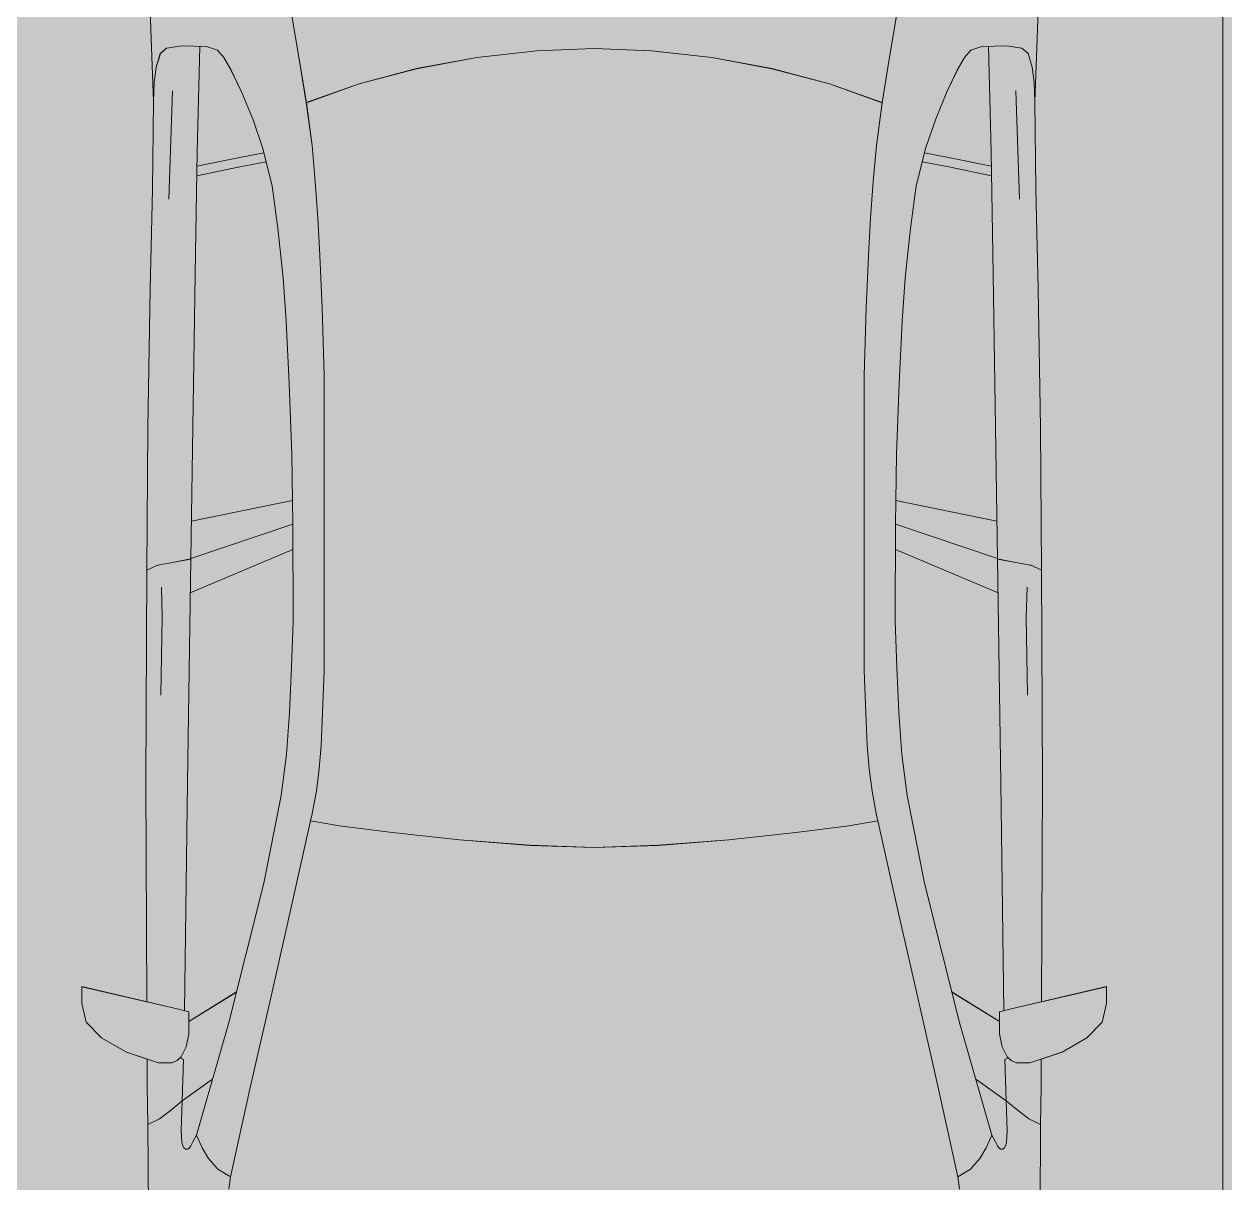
# Model space of a CAD drawing. Header units: millimetres. Extents: x -284281 to 1648660, y -821378 to -151356.
# Drawn here: x 233087 to 235542, y -269226 to -266857 of the extents above; entities that cross this region are included whole.
import ezdxf

# ---------------------------------------------------------------- set-up
doc = ezdxf.new("R2010")
doc.units = ezdxf.units.MM
doc.header["$MEASUREMENT"] = 0
doc.layers.add('Cars', color=7, linetype='Continuous')
doc.layers.add('Extérieur - Environnement', color=7, linetype='Continuous')

# ---------------------------------------------------------------- blocks, each defined once
blk = doc.blocks.new('Car 0025')
at = {"layer": 'Cars', "color": 7, "linetype": 'Continuous', "lineweight": 13}
for p, q in [((-652, 3786.7), (-615.8, 3571.1)), ((627.8, 3786.7), (591.6, 3571.1)), ((-920.3, 3683.6), (-913, 3480.7)), ((-913, 3480.7), (-920.3, 3683.6)), ((888.9, 3480.7), (896.1, 3683.6)), ((888.9, 3480.7), (896.1, 3683.6)), ((-886.4, 3589.1), (-899.1, 3578.6)), ((-855.4, 3593.9), (-886.4, 3589.1)), ((-804.8, 3592.7), (-855.4, 3593.9)), ((-824, 3377.8), (-818.1, 3593)), ((-782.3, 3585.5), (-804.8, 3592.7)), ((-769.3, 3570.3), (-782.3, 3585.5)), ((-12.1, 3588.7), (-129.6, 3584)), ((-12.1, 3588.7), (105.4, 3584)), ((745.1, 3570.3), (758.1, 3585.5)), ((758.1, 3585.5), (780.6, 3592.7)), ((780.6, 3592.7), (831.2, 3593.9)), ((799.8, 3377.8), (793.9, 3593)), ((831.2, 3593.9), (862.2, 3589.1)), ((862.2, 3589.1), (874.9, 3578.6)), ((-899.1, 3578.6), (-907.5, 3550.6)), ((-754.4, 3544.1), (-769.3, 3570.3)), ((-615.8, 3571.1), (-600.6, 3478)), ((-252.3, 3570.1), (-375.1, 3547.5)), ((-129.6, 3584), (-252.3, 3570.1)), ((105.4, 3584), (228.1, 3570.1)), ((228.1, 3570.1), (350.9, 3547.5)), ((591.6, 3571.1), (576.4, 3478)), ((730.2, 3544.1), (745.1, 3570.3)), ((874.9, 3578.6), (883.3, 3550.6)), ((-907.5, 3550.6), (-911.8, 3519.1)), ((-733, 3500.1), (-754.4, 3544.1)), ((-375.1, 3547.5), (-492.9, 3516.7)), ((350.9, 3547.5), (468.7, 3516.7)), ((708.8, 3500.1), (730.2, 3544.1)), ((883.3, 3550.6), (887.6, 3519.1)), ((-911.8, 3519.1), (-913, 3480.7)), ((-492.9, 3516.7), (-600.6, 3478)), ((468.7, 3516.7), (576.4, 3478)), ((887.6, 3519.1), (888.9, 3480.7)), ((-874.4, 3501.9), (-881.8, 3281.1)), ((-709.6, 3442.8), (-733, 3500.1)), ((685.4, 3442.8), (708.8, 3500.1)), ((850.2, 3501.9), (857.6, 3281.1)), ((-913, 3480.7), (-915.3, 3300.4)), ((-915.3, 3300.4), (-913, 3480.7)), ((-600.6, 3478), (-588.9, 3390.6)), ((576.4, 3478), (564.8, 3390.6)), ((891.1, 3300.4), (888.9, 3480.7)), ((891.1, 3300.4), (888.9, 3480.7)), ((-690.2, 3386.2), (-709.6, 3442.8)), ((666.1, 3386.2), (685.4, 3442.8)), ((-588.9, 3390.6), (-582.3, 3317.1)), ((564.8, 3390.6), (558.1, 3317.1)), ((-826.9, 3170.4), (-824, 3377.8)), ((-824.4, 3348), (-740, 3365.2)), ((-740, 3365.2), (-687.5, 3375.4)), ((-670.4, 3308.1), (-690.2, 3386.2)), ((646.2, 3308.1), (666.1, 3386.2)), ((715.8, 3365.2), (663.3, 3375.4)), ((800.2, 3348), (715.8, 3365.2)), ((802.7, 3170.4), (799.8, 3377.8)), ((-824.7, 3328.7), (-740.3, 3346)), ((-740.3, 3346), (-682.9, 3357.1)), ((716.1, 3346), (658.7, 3357.1)), ((800.5, 3328.7), (716.1, 3346)), ((-582.3, 3317.1), (-577.3, 3242.7)), ((558.1, 3317.1), (553.1, 3242.7)), ((-915.3, 3300.4), (-919.6, 3097.2)), ((-915.3, 3300.4), (-919.6, 3097.2)), ((-659, 3220.7), (-670.4, 3308.1)), ((634.8, 3220.7), (646.2, 3308.1)), ((895.4, 3097.2), (891.1, 3300.4)), ((891.1, 3300.4), (895.4, 3097.2)), ((-577.3, 3242.7), (-572.9, 3165.9)), ((553.1, 3242.7), (548.7, 3165.9)), ((-653.2, 3171.1), (-659, 3220.7)), ((629, 3171.1), (634.8, 3220.7)), ((-831.9, 2859.6), (-826.9, 3170.4)), ((-648.1, 3119.2), (-653.2, 3171.1)), ((623.9, 3119.2), (629, 3171.1)), ((807.7, 2859.6), (802.7, 3170.4)), ((-572.9, 3165.9), (-568.1, 3057.7)), ((548.7, 3165.9), (543.9, 3057.7)), ((-641.8, 3031.2), (-648.1, 3119.2)), ((617.6, 3031.2), (623.9, 3119.2)), ((-919.6, 3097.2), (-924.4, 2813.9)), ((-919.6, 3097.2), (-924.4, 2813.9)), ((900.2, 2813.9), (895.4, 3097.2)), ((895.4, 3097.2), (900.2, 2813.9)), ((-568.1, 3057.8), (-564.2, 2920.2)), ((543.9, 3057.8), (540, 2920.2)), ((-635.4, 2903.1), (-641.8, 3031.2)), ((611.2, 2903.1), (617.6, 3031.2)), ((-630.4, 2759.9), (-635.4, 2903.1)), ((-564.2, 2920.2), (-564.1, 2317.3)), ((540, 2920.2), (539.9, 2317.3)), ((606.2, 2759.9), (611.2, 2903.1)), ((-836.8, 2545.3), (-831.9, 2859.6)), ((812.6, 2545.3), (807.7, 2859.6)), ((-924.4, 2813.9), (-926.9, 2522.7)), ((-924.4, 2813.9), (-926.9, 2522.7)), ((902.7, 2522.7), (900.2, 2813.9)), ((900.2, 2813.9), (902.7, 2522.7)), ((-628, 2616.3), (-630.4, 2759.9)), ((603.8, 2616.3), (606.2, 2759.9)), ((-835.6, 2622.4), (-628.8, 2664.8)), ((811.4, 2622.4), (604.6, 2664.8)), ((-628, 2616.3), (-836.8, 2546.4)), ((-627.5, 2418.3), (-628, 2616.3)), ((603.3, 2418.3), (603.8, 2616.3)), ((603.8, 2616.3), (812.6, 2546.4)), ((-837.8, 2476.4), (-627.9, 2564.8)), ((813.6, 2476.4), (603.7, 2564.8)), ((-926.9, 2522.7), (-905.2, 2532.4)), ((-905.2, 2532.4), (-903.2, 2533)), ((-903.2, 2533), (-900, 2533.7)), ((-900, 2533.7), (-874.1, 2538.4)), ((-874.1, 2538.4), (-836.8, 2545.3)), ((-836.8, 2545.3), (-843.3, 2088.2)), ((812.6, 2545.3), (819.1, 2088.2)), ((849.9, 2538.4), (812.6, 2545.3)), ((875.8, 2533.7), (849.9, 2538.4)), ((879.1, 2533), (875.8, 2533.7)), ((881, 2532.4), (879.1, 2533)), ((902.7, 2522.7), (881, 2532.4)), ((-926.9, 2522.7), (-928.9, 2089.8)), ((-928.9, 2089.8), (-926.9, 2522.7)), ((904.7, 2089.8), (902.7, 2522.7)), ((904.7, 2089.8), (902.7, 2522.7)), ((-897, 2487.7), (-895.5, 2426.5)), ((872.8, 2487.7), (871.3, 2426.5)), ((-895.5, 2426.5), (-898.1, 2267.2)), ((-630.6, 2324.2), (-627.5, 2418.3)), ((606.4, 2324.2), (603.3, 2418.3)), ((871.3, 2426.5), (873.9, 2267.2)), ((-634.8, 2231.6), (-630.6, 2324.2)), ((-564.1, 2317.3), (-567.9, 2213)), ((539.9, 2317.3), (543.8, 2213)), ((610.6, 2231.6), (606.4, 2324.2)), ((-640.9, 2145.4), (-634.8, 2231.6)), ((-567.9, 2213), (-570.5, 2163.8)), ((543.8, 2213), (546.3, 2163.8)), ((616.7, 2145.4), (610.6, 2231.6)), ((-570.5, 2163.8), (-574.3, 2116.7)), ((546.3, 2163.8), (550.1, 2116.7)), ((-652.1, 2062.2), (-640.9, 2145.4)), ((627.9, 2062.2), (616.7, 2145.4)), ((-574.3, 2116.7), (-580.1, 2070.5)), ((550.1, 2116.7), (555.9, 2070.5)), ((-928.9, 2089.8), (-926.4, 1640.4)), ((-926.4, 1640.4), (-928.9, 2089.8)), ((-843.3, 2088.2), (-849.7, 1622.1)), ((819.1, 2088.2), (825.5, 1622.1)), ((902.2, 1640.4), (904.7, 2089.8)), ((902.2, 1640.4), (904.7, 2089.8)), ((-580.1, 2070.5), (-588.5, 2025.1)), ((555.9, 2070.5), (564.3, 2025.1)), ((-687.5, 1882.8), (-652.1, 2062.2)), ((663.3, 1882.8), (627.9, 2062.2)), ((-591.8, 2010.3), (-588.8, 2024.6)), ((-588.8, 2024.6), (-588.4, 2025.3)), ((564.6, 2024.6), (564.2, 2025.3)), ((567.6, 2010.3), (564.6, 2024.6)), ((-591.8, 2010.3), (-632, 1830.3)), ((-591.8, 2010.3), (-532.9, 2000.2)), ((-532.9, 2000.2), (-424.2, 1986.1)), ((508.7, 2000.2), (400, 1986.1)), ((567.6, 2010.3), (508.7, 2000.2)), ((567.6, 2010.3), (607.8, 1830.3)), ((-424.2, 1986.1), (-287.2, 1971.5)), ((-287.2, 1971.5), (-142.7, 1960.1)), ((263, 1971.5), (118.5, 1960.1)), ((400, 1986.1), (263, 1971.5)), ((-142.7, 1960.1), (-12.1, 1955.6)), ((118.5, 1960.1), (-12.1, 1955.6)), ((-759.7, 1595.1), (-687.5, 1882.8)), ((735.5, 1595.1), (663.3, 1882.8)), ((-632, 1830.3), (-674.2, 1645.7)), ((607.8, 1830.3), (650, 1645.7)), ((-926.4, 1640.4), (-1059.8, 1671.2)), ((-1059.8, 1671.2), (-1059.8, 1636.9)), ((-1059.8, 1671.2), (-887.7, 1631.5)), ((-1059.8, 1671.2), (-1059.8, 1636.9)), ((1035.6, 1671.2), (863.5, 1631.5)), ((1035.6, 1671.2), (902.2, 1640.4)), ((1035.6, 1636.9), (1035.6, 1671.2)), ((1035.6, 1671.2), (1035.6, 1636.9)), ((-743.3, 1660.3), (-840.5, 1599.8)), ((-674.2, 1645.7), (-715.3, 1465.4)), ((650, 1645.7), (691.1, 1465.4)), ((719.1, 1660.3), (816.3, 1599.8)), ((-1059.8, 1636.9), (-1050.9, 1598.8)), ((-1050.9, 1598.8), (-1059.8, 1636.9)), ((-887.7, 1631.5), (-864.6, 1626)), ((-864.6, 1626), (-840.5, 1619.8)), ((840.4, 1626), (816.3, 1619.8)), ((863.5, 1631.5), (840.4, 1626)), ((1026.7, 1598.8), (1035.6, 1636.9)), ((1026.7, 1598.8), (1035.6, 1636.9)), ((-1050.9, 1598.8), (-1019.1, 1566.8)), ((-1019.1, 1566.8), (-1050.9, 1598.8)), ((-840.5, 1619.8), (-840.5, 1574.6)), ((816.3, 1619.8), (816.3, 1574.6)), ((994.9, 1566.8), (1026.7, 1598.8)), ((994.9, 1566.8), (1026.7, 1598.8)), ((-840.5, 1574.6), (-846.5, 1548.1)), ((-759.7, 1595.1), (-825.1, 1368)), ((735.5, 1595.1), (800.9, 1368)), ((816.3, 1574.6), (822.3, 1548.1)), ((-1019.1, 1566.8), (-968.5, 1537.3)), ((-968.5, 1537.3), (-1019.1, 1566.8)), ((-846.5, 1548.1), (-856.3, 1528)), ((822.3, 1548.1), (832.1, 1528)), ((944.3, 1537.3), (994.9, 1566.8)), ((944.3, 1537.3), (994.9, 1566.8)), ((-968.5, 1537.3), (-926, 1523.1)), ((-902.5, 1515.3), (-968.5, 1537.3)), ((-926, 1523.1), (-925.7, 1467.7)), ((-925.7, 1467.7), (-926, 1523.1)), ((-856.3, 1528), (-864.4, 1520.4)), ((-851.4, 1522.3), (-858.6, 1525.8)), ((-851.4, 1522.3), (-854.4, 1437.8)), ((827.2, 1522.3), (834.4, 1525.8)), ((827.2, 1522.3), (830.2, 1437.8)), ((832.1, 1528), (840.2, 1520.4)), ((878.3, 1515.3), (944.3, 1537.3)), ((901.5, 1467.7), (901.8, 1523.1)), ((901.5, 1467.7), (901.8, 1523.1)), ((901.8, 1523.1), (944.3, 1537.3)), ((-874.6, 1515.3), (-902.5, 1515.3)), ((-864.4, 1520.4), (-874.6, 1515.3)), ((840.2, 1520.4), (850.4, 1515.3)), ((850.4, 1515.3), (878.3, 1515.3)), ((-792.3, 1482), (-854.4, 1437.8)), ((768.1, 1482), (830.2, 1437.8)), ((-925.7, 1467.7), (-924.7, 1389.7)), ((-925.7, 1467.7), (-924.7, 1389.7)), ((-715.3, 1465.4), (-755.5, 1282.4)), ((691.1, 1465.4), (731.3, 1282.4)), ((900.5, 1389.7), (901.5, 1467.7)), ((901.5, 1467.7), (900.5, 1389.7)), ((-854.4, 1437.8), (-879.3, 1417.7)), ((-854.4, 1437.8), (-856.2, 1376.4)), ((830.2, 1437.8), (855.1, 1417.7)), ((830.2, 1437.8), (832, 1376.4)), ((-900.9, 1401.3), (-924.7, 1389.7)), ((-879.3, 1417.7), (-900.9, 1401.3)), ((855.1, 1417.7), (876.7, 1401.3)), ((876.7, 1401.3), (900.5, 1389.7)), ((-924.7, 1389.7), (-920.5, 734.5)), ((-924.7, 1389.7), (-920.5, 734.5)), ((-856.2, 1376.4), (-855, 1353.4)), ((832, 1376.4), (830.8, 1353.4)), ((896.3, 734.5), (900.5, 1389.7)), ((900.5, 1389.7), (896.3, 734.5)), ((-855, 1353.4), (-853.9, 1347.6)), ((-836.8, 1345.8), (-832.5, 1354)), ((-832.4, 1354), (-825.1, 1368)), ((-825.1, 1368), (-813.7, 1341.5)), ((800.9, 1368), (789.5, 1341.5)), ((808.2, 1354), (800.9, 1368)), ((812.6, 1345.8), (808.3, 1354)), ((830.8, 1353.4), (829.7, 1347.6)), ((-853.9, 1347.6), (-851, 1342)), ((-847.5, 1338.9), (-851, 1342)), ((-843.8, 1338.8), (-847.5, 1338.9)), ((-839.9, 1341.4), (-843.8, 1338.8)), ((-839.9, 1341.4), (-836.8, 1345.8)), ((-813.7, 1341.5), (-800.3, 1320)), ((789.5, 1341.5), (776.1, 1320)), ((815.7, 1341.4), (812.6, 1345.8)), ((815.7, 1341.4), (819.6, 1338.8)), ((819.6, 1338.8), (823.3, 1338.9)), ((823.3, 1338.9), (826.8, 1342)), ((829.7, 1347.6), (826.8, 1342)), ((-800.3, 1320), (-791.1, 1308.8)), ((-791.1, 1308.8), (-781.4, 1298.4)), ((766.9, 1308.8), (757.2, 1298.4)), ((776.1, 1320), (766.9, 1308.8)), ((-781.4, 1298.4), (-755.5, 1282.4)), ((-755.5, 1282.4), (-758.8, 1257.5)), ((-755.5, 1282.4), (-755.5, 1282.4)), ((757.2, 1298.4), (731.3, 1282.4)), ((731.3, 1282.4), (734.6, 1257.5)), ((731.3, 1282.4), (731.3, 1282.4))]:
    blk.add_line(p, q, dxfattribs=at)

msp = doc.modelspace()

# ---------------------------------------------------------------- hatches: boundary and pattern name
at = {"linetype": 'Continuous', "lineweight": 0, "true_color": 0x6f6f6f}
h = msp.add_hatch(color=8, dxfattribs=at)
h.paths.add_polyline_path([(141848.4421, -295062.57111), (269220.82107, -293826.86817), (269220.82107, -270902.73426), (268763.04853, -270902.73426), (254213.59981, -271040.57524), (254213.59981, -163437.63526), (153156.19977, -163437.63526), (153156.19977, -271040.57524), (153182.9625, -271040.57014), (153183.14559, -272000.51417, -0.4094273642), (149183.68145, -275935.04226), (141848.4421, -275935.04226)])
h.paths.add_polyline_path([(158435.58359, -260639.95299), (155145.58359, -260639.95299), (155145.58359, -248364.9528), (155145.58359, -243089.97435), (155145.58359, -242189.97435), (158435.58359, -242189.97435)], flags=0)
h.paths.add_polyline_path([(161503.43335, -171995.57011), (161503.43335, -193810.57122), (161503.43335, -230015.57011), (161503.43335, -260810.57129), (196775.04197, -260810.57129), (196775.04197, -222495.57011), (186955.54197, -222495.57011), (186955.54197, -218295.57011), (196754.55038, -218295.57011), (196754.55038, -208495.57004), (196754.55038, -204495.57011), (193355.54197, -204495.57011), (193355.54197, -195161.53481), (195576.03357, -195161.53481), (195576.03357, -189810.57129), (217850.06795, -189810.57129), (217850.06795, -262266.88531), (245610.04479, -262266.88531), (245610.04479, -253395.57129), (245626.03357, -253395.57129), (246426.03357, -253395.57129), (247826.03357, -253395.57129), (247826.03357, -248005.57129), (247826.03357, -246605.57129), (245626.03357, -246605.57129), (245610.04479, -246605.57129), (245610.04479, -171995.57011), (212806.27958, -171995.57011)], flags=0)
h.paths.add_polyline_path([(162737.04244, -269433.91257, -0.0903186603), (162858.77258, -268727.62319, -0.2014487277), (163912.63869, -267592.73981, -0.1042114453), (164718.00561, -267415.05524), (165317.97869, -267409.37112, -0.1040446075), (166125.35422, -267571.24421, -0.2382554567), (167284.25653, -268953.31764, -0.0551886218), (167336.83602, -269390.33428), (167338.93075, -269611.43843), (167351.04633, -270890.26697), (167092.5827, -271892.76052, -0.2679491924), (165370.08316, -272909.1243), (164770.11009, -272914.80843, -0.1937174639), (163379.25202, -272370.18517, -0.0705687558), (163028.66346, -271931.26196, -0.1316524976), (162751.25276, -270933.84526)], flags=0)
h.paths.add_polyline_path([(175327.75206, -275599.00212, -0.4157910988), (173316.98603, -273599.0311), (173316.98603, -273452.05237), (173330.48786, -267377.82411, -0.3805567013), (175316.98603, -265609.82626), (175394.71409, -265609.82626), (175394.71409, -270609.82626), (190394.71409, -270609.82626), (190394.71409, -265609.82626), (195356.19118, -265609.82626, -0.4142135624), (196856.19118, -267109.82626), (196856.19118, -273660.69924, -0.3455016121), (195137.28541, -275433.43196)], flags=0)
h.paths.add_polyline_path([(205510.09252, -271504.08297, -0.1344739343), (205230.94767, -270484.93746), (205230.94767, -268984.93746, -0.4142135624), (207230.94767, -266984.93746), (207830.94767, -266984.93746, -0.4142135624), (209830.94767, -268984.93746), (209830.94767, -270484.93746, -0.1288203455), (209574.03043, -271465.58136, -0.2709362909), (207830.94767, -272484.93746), (207230.94767, -272484.93746, -0.2649799965)], flags=0)
h.paths.add_polyline_path([(217862.68721, -273329.32486), (217869.94938, -267730.33623, -0.0985615086), (218100.71805, -266943.72092), (218117.68082, -266951.54513, -0.2588490016), (219955.479, -265605.82722), (219953.14148, -265587.29374), (220637.56856, -265587.29374), (220637.56856, -265687.29374), (220637.56856, -270687.29374), (250537.56856, -270687.29374), (250537.56856, -265687.29374), (252208.00356, -265687.29374), (254186.29382, -265687.29374), (254186.29382, -267687.29374), (254186.29382, -271062.25464, 0.001345761), (254186.3228, -271073.02067), (254197.20856, -273095.23292, -0.4142135624), (252208.00356, -275105.96997), (243484.53401, -275105.96997, -0.0051889555), (243431.43827, -275116.10287), (235447.992, -275196.19066), (220071.01237, -275253.23979, -0.3865533313), (217873.0891, -273475.38502, -0.0251892193)], flags=0)

# ---------------------------------------------------------------- linework, layer by layer
at = {"color": 255, "linetype": 'Continuous', "lineweight": 5, "flags": 128}
for points in [[(233037.56856, -265687.29374), (233037.56856, -270687.29374), (235537.56856, -270687.29374), (235537.56856, -265687.29374)], [(235537.56856, -265687.29374), (235537.56856, -270687.29374), (238037.56856, -270687.29374), (238037.56856, -265687.29374)]]:
    msp.add_lwpolyline(points, close=True, dxfattribs=at)
for points in [[(235537.56856, -265687.29374), (235537.56856, -270687.29374)], [(235537.56856, -270687.29374), (235537.56856, -265687.29374)]]:
    msp.add_lwpolyline(points, dxfattribs=at)
at = {"layer": 'Extérieur - Environnement', "color": 7, "linetype": 'Continuous', "lineweight": 13}
for p, q in [((233612.48294, -266709.07991), (233648.65518, -266924.69169)), ((234892.29498, -266709.07991), (234856.12274, -266924.69169)), ((233344.17922, -266812.14388), (233351.44037, -267015.11622)), ((233351.44037, -267015.11622), (233344.17922, -266812.14388)), ((235153.33755, -267015.11622), (235160.5987, -266812.14388)), ((235153.33755, -267015.11622), (235160.5987, -266812.14388)), ((233378.13308, -266906.68173), (233365.43207, -266917.17362)), ((233409.11093, -266901.90924), (233378.13308, -266906.68173)), ((233459.72477, -266903.11646), (233409.11093, -266901.90924)), ((233440.51916, -267118.03368), (233446.34258, -266902.79727)), ((233482.19948, -266910.29321), (233459.72477, -266903.11646)), ((233495.19779, -266925.46847), (233482.19948, -266910.29321)), ((234134.85358, -266911.77991), (234012.17071, -266925.66614)), ((234252.38896, -266907.061), (234134.85358, -266911.77991)), ((234252.38896, -266907.061), (234369.92434, -266911.77991)), ((234369.92434, -266911.77991), (234492.60722, -266925.66614)), ((235009.58013, -266925.46847), (235022.57844, -266910.29321)), ((235022.57844, -266910.29321), (235045.05315, -266903.11646)), ((235045.05315, -266903.11646), (235095.66699, -266901.90924)), ((235064.25876, -267118.03368), (235058.43534, -266902.79727)), ((235095.66699, -266901.90924), (235126.64484, -266906.68173)), ((235126.64484, -266906.68173), (235139.34585, -266917.17362)), ((233365.43207, -266917.17362), (233357.02748, -266945.17872)), ((233510.09161, -266951.66209), (233495.19779, -266925.46847)), ((233648.65518, -266924.69169), (233663.86866, -267017.73544)), ((234012.17071, -266925.66614), (233889.41591, -266948.26862)), ((234492.60722, -266925.66614), (234615.36201, -266948.26862)), ((234856.12274, -266924.69169), (234840.90926, -267017.73544)), ((234994.68631, -266951.66209), (235009.58013, -266925.46847)), ((235139.34585, -266917.17362), (235147.75044, -266945.17872)), ((233357.02748, -266945.17872), (233352.71326, -266976.68211)), ((233531.49598, -266995.68437), (233510.09161, -266951.66209)), ((233889.41591, -266948.26862), (233771.56629, -266979.13343)), ((234615.36201, -266948.26862), (234733.21163, -266979.13343)), ((234973.28194, -266995.68437), (234994.68631, -266951.66209)), ((235147.75044, -266945.17872), (235152.06466, -266976.68211)), ((233352.71326, -266976.68211), (233351.44037, -267015.11622)), ((233771.56629, -266979.13343), (233663.86866, -267017.73544)), ((234733.21163, -266979.13343), (234840.90926, -267017.73544)), ((235152.06466, -266976.68211), (235153.33755, -267015.11622)), ((233390.10678, -266993.87959), (233382.68958, -267214.66003)), ((233554.91095, -267052.95632), (233531.49598, -266995.68437)), ((234949.86697, -267052.95632), (234973.28194, -266995.68437)), ((235114.67114, -266993.87959), (235122.08834, -267214.66003)), ((233351.44037, -267015.11622), (233349.22663, -267195.42194)), ((233349.22663, -267195.42194), (233351.44037, -267015.11622)), ((233663.86866, -267017.73544), (233675.54013, -267105.16234)), ((234840.90926, -267017.73544), (234829.23779, -267105.16234)), ((235155.55129, -267195.42194), (235153.33755, -267015.11622)), ((235155.55129, -267195.42194), (235153.33755, -267015.11622)), ((233574.24014, -267109.61749), (233554.91095, -267052.95632)), ((234930.53778, -267109.61749), (234949.86697, -267052.95632)), ((233594.07488, -267187.636), (233574.24014, -267109.61749)), ((233675.53861, -267105.14564), (233682.2315, -267178.67008)), ((234829.23931, -267105.14564), (234822.54642, -267178.67008)), ((234910.70304, -267187.636), (234930.53778, -267109.61749)), ((233437.58675, -267325.35055), (233440.51916, -267118.03368)), ((233440.09857, -267147.76871), (233524.48673, -267130.53691)), ((233524.48673, -267130.53691), (233576.96747, -267120.34522)), ((234980.29119, -267130.53691), (234927.81045, -267120.34522)), ((235064.67935, -267147.76871), (234980.29119, -267130.53691)), ((235067.19118, -267325.35055), (235064.25876, -267118.03368)), ((233439.82567, -267167.06197), (233524.21383, -267149.83017)), ((233524.21383, -267149.83017), (233581.62881, -267138.68025)), ((234980.56409, -267149.83017), (234923.14912, -267138.68025)), ((235064.95225, -267167.06197), (234980.56409, -267149.83017)), ((233682.23057, -267178.65615), (233687.19739, -267253.1309)), ((234822.54735, -267178.65615), (234817.58053, -267253.1309)), ((233349.22663, -267195.42194), (233344.87724, -267398.63248)), ((233349.22663, -267195.42194), (233344.87724, -267398.63248)), ((233605.48384, -267275.12651), (233594.07488, -267187.636)), ((234899.29408, -267275.12651), (234910.70304, -267187.636)), ((235159.90068, -267398.63248), (235155.55129, -267195.42194)), ((235155.55129, -267195.42194), (235159.90068, -267398.63248)), ((233687.1971, -267253.12659), (233691.60052, -267329.92371)), ((234817.58082, -267253.12659), (234813.17741, -267329.92371)), ((233611.33023, -267324.70503), (233605.48384, -267275.12651)), ((234893.44769, -267324.70503), (234899.29408, -267275.12651)), ((233432.62647, -267636.14806), (233437.58675, -267325.35055)), ((233616.42412, -267376.54286), (233611.33023, -267324.70503)), ((233691.60007, -267329.91363), (233696.36568, -267438.03433)), ((234813.17785, -267329.91363), (234808.41224, -267438.03433)), ((234888.3538, -267376.54286), (234893.44769, -267324.70503)), ((235072.15145, -267636.14806), (235067.19118, -267325.35055)), ((233622.66146, -267464.55695), (233616.42412, -267376.54286)), ((234882.11646, -267464.55695), (234888.3538, -267376.54286)), ((233344.87724, -267398.63248), (233340.09172, -267681.8664)), ((233344.87724, -267398.63248), (233340.09172, -267681.8664)), ((235164.6862, -267681.8664), (235159.90068, -267398.63248)), ((235159.90068, -267398.63248), (235164.6862, -267681.8664)), ((233696.36558, -267438.03077), (233700.33645, -267575.55173)), ((234808.41234, -267438.03077), (234804.44147, -267575.55173)), ((233629.04862, -267592.68594), (233622.66146, -267464.55695)), ((234875.7293, -267592.68594), (234882.11646, -267464.55695)), ((233700.33645, -267575.55173), (233700.37501, -268178.51767)), ((234804.44147, -267575.55173), (234804.40291, -268178.51767)), ((233634.04853, -267735.92644), (233629.04862, -267592.68594)), ((234870.72939, -267735.92644), (234875.7293, -267592.68594)), ((233427.66599, -267950.44806), (233432.62647, -267636.14806)), ((235077.11193, -267950.44806), (235072.15145, -267636.14806)), ((233340.09172, -267681.8664), (233337.57338, -267973.11319)), ((233340.09172, -267681.8664), (233337.57338, -267973.11319)), ((235167.20454, -267973.11319), (235164.6862, -267681.8664)), ((235164.6862, -267681.8664), (235167.20454, -267973.11319)), ((233636.47161, -267879.45679), (233634.04853, -267735.92644)), ((234868.30631, -267879.45679), (234870.72939, -267735.92644)), ((233428.88244, -267873.3724), (233635.65373, -267831.0099)), ((235075.89548, -267873.3724), (234869.12419, -267831.0099)), ((233636.47161, -267879.45679), (233427.68321, -267949.35697)), ((233637.01013, -268077.47084), (233636.47161, -267879.45679)), ((234867.76779, -268077.47084), (234868.30631, -267879.45679)), ((234868.30631, -267879.45679), (235077.09471, -267949.35697)), ((233426.69445, -268019.42707), (233636.61179, -267931.00109)), ((235078.08347, -268019.42707), (234868.16613, -267931.00109)), ((233337.57338, -267973.11319), (233359.28207, -267963.34875)), ((233359.28207, -267963.34875), (233361.23758, -267962.78294)), ((233361.23758, -267962.78294), (233364.49563, -267962.08777)), ((233364.49563, -267962.08777), (233390.4089, -267957.43193)), ((233390.4089, -267957.43193), (233427.66599, -267950.44806)), ((233427.66599, -267950.44806), (233421.2272, -268407.60147)), ((235077.11193, -267950.44806), (235083.55072, -268407.60147)), ((235114.36902, -267957.43193), (235077.11193, -267950.44806)), ((235140.28229, -267962.08777), (235114.36902, -267957.43193)), ((235143.54034, -267962.78294), (235140.28229, -267962.08777)), ((235145.49585, -267963.34875), (235143.54034, -267962.78294)), ((235167.20454, -267973.11319), (235145.49585, -267963.34875)), ((233337.57338, -267973.11319), (233335.60515, -268405.99152)), ((233335.60515, -268405.99152), (233337.57338, -267973.11319)), ((235169.17277, -268405.99152), (235167.20454, -267973.11319)), ((235169.17277, -268405.99152), (235167.20454, -267973.11319)), ((233367.46793, -268008.0365), (233368.96652, -268069.30026)), ((235137.30999, -268008.0365), (235135.8114, -268069.30026)), ((233368.96652, -268069.30026), (233366.39033, -268228.63)), ((233633.85917, -268171.56036), (233637.01013, -268077.47084)), ((234870.91875, -268171.56036), (234867.76779, -268077.47084)), ((235135.8114, -268069.30026), (235138.38759, -268228.63)), ((233629.66472, -268264.18443), (233633.85917, -268171.56036)), ((233700.37501, -268178.51767), (233696.5383, -268282.80321)), ((234804.40291, -268178.51767), (234808.23962, -268282.80321)), ((234875.1132, -268264.18443), (234870.91875, -268171.56036)), ((233623.56548, -268350.33641), (233629.66472, -268264.18443)), ((233696.5387, -268282.79561), (233694.00454, -268331.97201)), ((234808.23922, -268282.79561), (234810.77338, -268331.97201)), ((234881.21244, -268350.33641), (234875.1132, -268264.18443)), ((233694.00537, -268331.95584), (233690.20697, -268379.1068)), ((234810.77255, -268331.95584), (234814.57095, -268379.1068)), ((233612.41945, -268433.58816), (233623.56548, -268350.33641)), ((234892.35847, -268433.58816), (234881.21244, -268350.33641)), ((233690.20879, -268379.08424), (233684.38585, -268425.32705)), ((234814.56913, -268379.08424), (234820.39208, -268425.32705)), ((233335.60515, -268405.99152), (233338.08337, -268855.37588)), ((233338.08337, -268855.37588), (233335.60515, -268405.99152)), ((233421.22756, -268407.60147), (233414.78006, -268873.64916)), ((235083.55036, -268407.60147), (235089.99786, -268873.64916)), ((235166.69455, -268855.37588), (235169.17277, -268405.99152)), ((235166.69455, -268855.37588), (235169.17277, -268405.99152)), ((233577.00314, -268612.97487), (233612.41945, -268433.58816)), ((233684.38585, -268425.32705), (233675.95518, -268470.69473)), ((234820.39208, -268425.32705), (234828.82274, -268470.69473)), ((234927.77478, -268612.97487), (234892.35847, -268433.58816)), ((233672.65524, -268485.50019), (233675.73374, -268471.18443)), ((233675.73374, -268471.18443), (233676.04116, -268470.50459)), ((234829.04418, -268471.18443), (234828.73676, -268470.50459)), ((234832.12268, -268485.50019), (234829.04418, -268471.18443)), ((233672.65524, -268485.50019), (233632.49729, -268665.46056)), ((233672.65524, -268485.50019), (233731.6256, -268495.56309)), ((233731.6256, -268495.56309), (233840.24217, -268509.72051)), ((234773.15232, -268495.56309), (234664.53575, -268509.72051)), ((234832.12268, -268485.50019), (234773.15232, -268495.56309)), ((234832.12268, -268485.50019), (234872.28063, -268665.46056)), ((233840.24217, -268509.72051), (233977.32668, -268524.31874)), ((233977.32668, -268524.31874), (234121.77131, -268535.70581)), ((234527.45124, -268524.31874), (234383.00661, -268535.70581)), ((234664.53575, -268509.72051), (234527.45124, -268524.31874)), ((234121.77131, -268535.70581), (234252.38896, -268540.22868)), ((234383.00661, -268535.70581), (234252.38896, -268540.22868)), ((233504.80325, -268900.71807), (233577.00314, -268612.97487)), ((234999.97467, -268900.71807), (234927.77478, -268612.97487)), ((233632.49729, -268665.46056), (233590.31734, -268850.05203)), ((234872.28063, -268665.46056), (234914.46058, -268850.05203)), ((233338.08337, -268855.37588), (233204.71121, -268824.57526)), ((233204.71121, -268824.57526), (233204.71121, -268858.86413)), ((233204.71121, -268824.57526), (233376.74625, -268864.30459)), ((233204.71121, -268824.57526), (233204.71121, -268858.86413)), ((235300.06671, -268824.57526), (235128.03167, -268864.30459)), ((235300.06671, -268824.57526), (235166.69455, -268855.37588)), ((235300.06671, -268858.86413), (235300.06671, -268824.57526)), ((235300.06671, -268824.57526), (235300.06671, -268858.86413)), ((233521.17749, -268835.46068), (233423.99566, -268895.94519)), ((233590.31734, -268850.05203), (233549.16715, -269030.34197)), ((234914.46058, -268850.05203), (234955.61077, -269030.34197)), ((234983.60043, -268835.46068), (235080.78226, -268895.94519)), ((233204.71121, -268858.86413), (233213.57138, -268896.99574)), ((233213.57138, -268896.99574), (233204.71121, -268858.86413)), ((233376.74625, -268864.30459), (233399.87531, -268869.80872)), ((233399.87531, -268869.80872), (233423.99566, -268876.0237)), ((233423.99566, -268876.0237), (233423.99566, -268921.1711)), ((235104.90261, -268869.80872), (235080.78226, -268876.0237)), ((235080.78226, -268876.0237), (235080.78226, -268921.1711)), ((235128.03167, -268864.30459), (235104.90261, -268869.80872)), ((235291.20654, -268896.99574), (235300.06671, -268858.86413)), ((235291.20654, -268896.99574), (235300.06671, -268858.86413)), ((233213.57138, -268896.99574), (233245.42983, -268928.95544)), ((233245.42983, -268928.95544), (233213.57138, -268896.99574)), ((233504.80325, -268900.71807), (233439.38904, -269127.82494)), ((234999.97467, -268900.71807), (235065.38888, -269127.82494)), ((235259.34809, -268928.95544), (235291.20654, -268896.99574)), ((235259.34809, -268928.95544), (235291.20654, -268896.99574)), ((233423.99566, -268921.1711), (233417.98411, -268947.69805)), ((235080.78226, -268921.1711), (235086.79381, -268947.69805)), ((233245.42983, -268928.95544), (233295.96988, -268958.44643)), ((233295.96988, -268958.44643), (233245.42983, -268928.95544)), ((233417.98411, -268947.69805), (233408.17621, -268967.80458)), ((235086.79381, -268947.69805), (235096.60171, -268967.80458)), ((235208.80804, -268958.44643), (235259.34809, -268928.95544)), ((235208.80804, -268958.44643), (235259.34809, -268928.95544)), ((233295.96988, -268958.44643), (233338.48305, -268972.66499)), ((233361.94505, -268980.51188), (233295.96988, -268958.44643)), ((233338.48305, -268972.66499), (233338.74086, -269028.07397)), ((233338.74086, -269028.07397), (233338.48305, -268972.66499)), ((233400.10121, -268975.33817), (233389.9292, -268980.44581)), ((233408.17621, -268967.80458), (233400.10121, -268975.33817)), ((233413.05328, -268973.48156), (233405.8486, -268969.97612)), ((233413.05328, -268973.48156), (233410.08474, -269058.01959)), ((235091.72464, -268973.48156), (235098.92932, -268969.97612)), ((235091.72464, -268973.48156), (235094.69318, -269058.01959)), ((235096.60171, -268967.80458), (235104.67671, -268975.33817)), ((235104.67671, -268975.33817), (235114.84872, -268980.44581)), ((235142.83288, -268980.51188), (235208.80804, -268958.44643)), ((235166.03706, -269028.07397), (235166.29487, -268972.66499)), ((235166.03706, -269028.07397), (235166.29487, -268972.66499)), ((235166.29487, -268972.66499), (235208.80804, -268958.44643)), ((233389.9292, -268980.44581), (233361.94505, -268980.51188)), ((235114.84872, -268980.44581), (235142.83288, -268980.51188)), ((233472.23255, -269013.79792), (233410.08474, -269058.01959)), ((235032.54537, -269013.79792), (235094.69318, -269058.01959)), ((233338.74086, -269028.07397), (233339.79262, -269106.12444)), ((233338.74086, -269028.07397), (233339.79262, -269106.12444)), ((233549.16715, -269030.34197), (233509.00238, -269213.35195)), ((234955.61077, -269030.34197), (234995.77554, -269213.35195)), ((235164.9853, -269106.12444), (235166.03706, -269028.07397)), ((235166.03706, -269028.07397), (235164.9853, -269106.12444)), ((233410.08474, -269058.01959), (233385.22355, -269078.04263)), ((233410.08474, -269058.01959), (233408.2506, -269119.39447)), ((235094.69318, -269058.01959), (235119.55437, -269078.04263)), ((235094.69318, -269058.01959), (235096.52732, -269119.39447)), ((233363.62759, -269094.51864), (233339.79262, -269106.12444)), ((233385.22355, -269078.04263), (233363.62759, -269094.51864)), ((235119.55437, -269078.04263), (235141.15033, -269094.51864)), ((235141.15033, -269094.51864), (235164.9853, -269106.12444)), ((233339.79262, -269106.12444), (233343.94365, -269761.2809)), ((233339.79262, -269106.12444), (233343.94365, -269761.2809)), ((233408.2506, -269119.39447), (233409.52959, -269142.41113)), ((235096.52732, -269119.39447), (235095.24833, -269142.41113)), ((235160.83428, -269761.2809), (235164.9853, -269106.12444)), ((235164.9853, -269106.12444), (235160.83428, -269761.2809)), ((233409.52959, -269142.41113), (233410.56733, -269148.16525)), ((233427.68752, -269150.02912), (233432.03521, -269141.74207)), ((233432.04073, -269141.74207), (233439.38904, -269127.82494)), ((233439.38904, -269127.82494), (233450.8345, -269154.26748)), ((235065.38888, -269127.82494), (235053.94342, -269154.26748)), ((235072.7372, -269141.74207), (235065.38888, -269127.82494)), ((235077.0904, -269150.02912), (235072.74271, -269141.74207)), ((235095.24833, -269142.41113), (235094.21059, -269148.16525)), ((233410.56733, -269148.16525), (233413.49001, -269153.82919)), ((233416.95087, -269156.90174), (233413.49001, -269153.82919)), ((233420.69971, -269156.93584), (233416.95087, -269156.90174)), ((233424.59605, -269154.38891), (233420.69971, -269156.93584)), ((233424.59605, -269154.38891), (233427.68752, -269150.02912)), ((233450.8345, -269154.26748), (233464.17815, -269175.77573)), ((235053.94342, -269154.26748), (235040.59978, -269175.77573)), ((235080.18187, -269154.38891), (235077.0904, -269150.02912)), ((235080.18187, -269154.38891), (235084.07821, -269156.93584)), ((235084.07821, -269156.93584), (235087.82705, -269156.90174)), ((235087.82705, -269156.90174), (235091.28791, -269153.82919)), ((235094.21059, -269148.16525), (235091.28791, -269153.82919)), ((233464.17815, -269175.77573), (233473.37464, -269186.97271)), ((233473.37464, -269186.97271), (233483.09433, -269197.41058)), ((235031.40328, -269186.97271), (235021.68359, -269197.41058)), ((235040.59978, -269175.77573), (235031.40328, -269186.97271)), ((233483.09433, -269197.41058), (233509.00238, -269213.35195)), ((233509.00238, -269213.35195), (233505.71237, -269238.27627)), ((233509.01551, -269213.35195), (233509.00238, -269213.35195)), ((234995.76241, -269213.35195), (234995.77554, -269213.35195)), ((235021.68359, -269197.41058), (234995.77554, -269213.35195)), ((234995.77554, -269213.35195), (234999.06555, -269238.27627))]:
    msp.add_line(p, q, dxfattribs=at)

# ---------------------------------------------------------------- block references
at = {"layer": 'Cars', "color": 7, "linetype": 'Continuous', "lineweight": 5, "zscale": 1000}
msp.add_blockref('Car 0025', (234264.4873, -270495.78396), dxfattribs=at)

doc.saveas('drawing.dxf')
